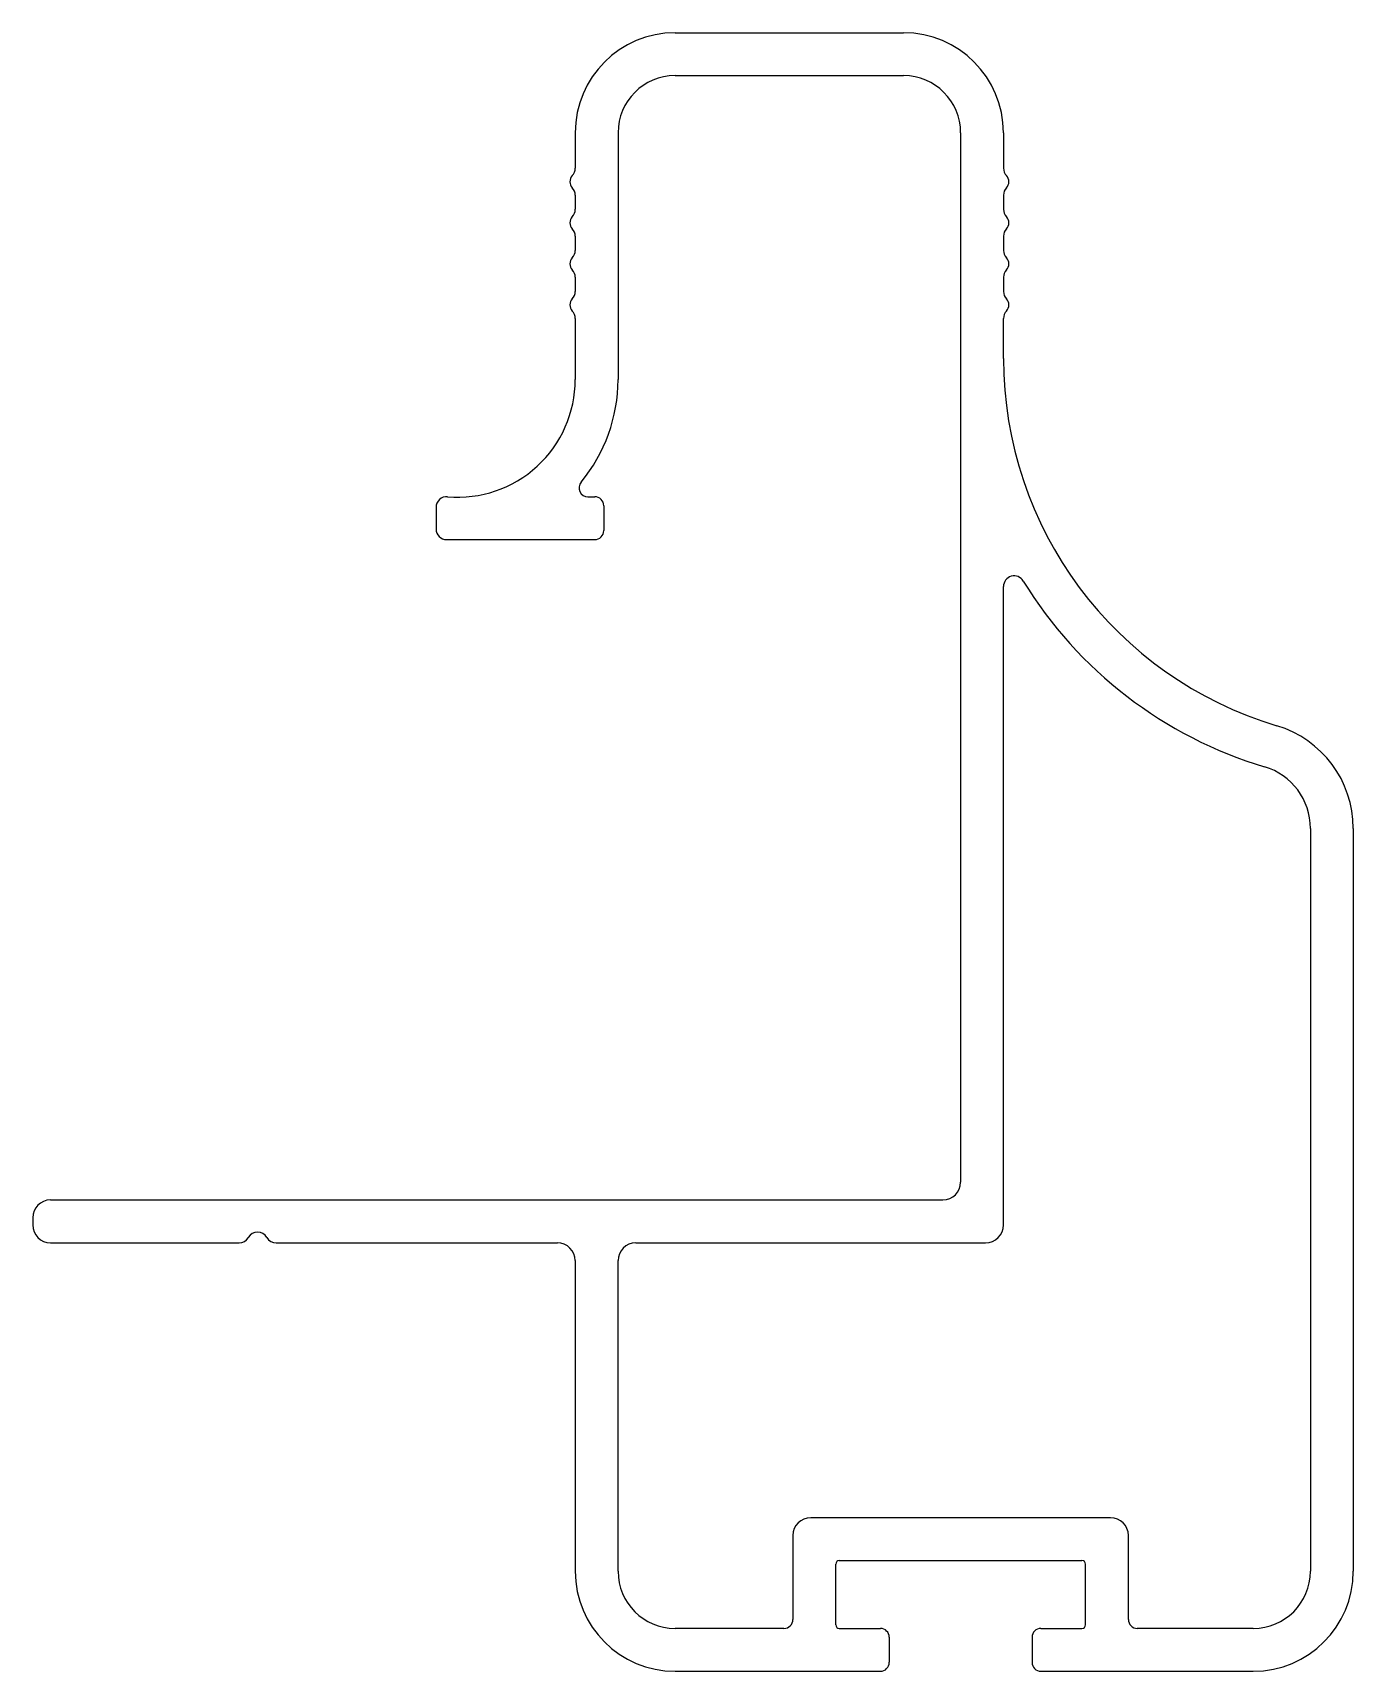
# Model space of a CAD drawing. Extents: x 2468.8 to 2505.8, y 1712.5 to 1758.4.
import ezdxf

# ---------------------------------------------------------------- set-up
doc = ezdxf.new("R2010")
doc.units = 0
doc.layers.get('0').update_dxf_attribs({"linetype": 'CONTINUOUS'})

msp = doc.modelspace()

# ---------------------------------------------------------------- linework, layer by layer
at = {"color": 0}
for p, q in [((2486.769, 1758.413), (2493.169, 1758.413)), ((2486.769, 1757.213), (2493.169, 1757.213)), ((2483.969, 1755.613), (2483.969, 1754.617)), ((2485.169, 1755.613), (2485.169, 1748.695)), ((2494.769, 1755.613), (2494.769, 1726.215)), ((2495.969, 1755.613), (2495.969, 1754.617)), ((2483.969, 1753.862), (2483.969, 1753.467)), ((2495.969, 1753.862), (2495.969, 1753.467)), ((2483.969, 1752.712), (2483.969, 1752.317)), ((2495.969, 1752.712), (2495.969, 1752.317)), ((2483.969, 1751.562), (2483.969, 1751.167)), ((2495.969, 1751.562), (2495.969, 1751.167)), ((2483.969, 1750.412), (2483.969, 1748.695)), ((2495.969, 1749.287), (2495.969, 1750.412)), ((2484.325, 1745.415), (2484.519, 1745.415)), ((2484.769, 1745.165), (2484.769, 1744.465)), ((2480.069, 1745.115), (2480.069, 1744.515)), ((2480.369, 1744.215), (2484.519, 1744.215)), ((2495.969, 1725.015), (2495.969, 1742.898)), ((2504.569, 1736.126), (2504.569, 1715.313)), ((2505.769, 1736.126), (2505.769, 1715.313)), ((2469.269, 1725.715), (2494.269, 1725.715)), ((2468.769, 1725.215), (2468.769, 1725.015)), ((2469.269, 1724.515), (2474.55, 1724.515)), ((2475.589, 1724.515), (2483.469, 1724.515)), ((2485.669, 1724.515), (2495.469, 1724.515)), ((2483.969, 1724.015), (2483.969, 1715.313)), ((2485.169, 1715.313), (2485.169, 1724.015)), ((2498.969, 1716.813), (2490.569, 1716.813)), ((2490.069, 1716.313), (2490.069, 1713.963)), ((2499.469, 1713.963), (2499.469, 1716.313)), ((2491.269, 1713.813), (2491.269, 1715.513)), ((2491.369, 1715.613), (2498.169, 1715.613)), ((2498.269, 1713.813), (2498.269, 1715.513)), ((2489.819, 1713.713), (2486.769, 1713.713)), ((2491.369, 1713.713), (2492.519, 1713.713)), ((2492.769, 1713.463), (2492.769, 1712.763)), ((2496.769, 1713.463), (2496.769, 1712.763)), ((2497.019, 1713.713), (2498.169, 1713.713)), ((2502.969, 1713.713), (2499.719, 1713.713)), ((2486.769, 1712.513), (2492.519, 1712.513)), ((2497.019, 1712.513), (2502.969, 1712.513))]:
    msp.add_line(p, q, dxfattribs=at)
for centre, radius, start, end in [((2486.769, 1755.613), 2.8, 90, 180), ((2493.169, 1755.613), 2.8, 0, 90), ((2486.769, 1755.613), 1.6, 90, 180), ((2493.169, 1755.613), 1.6, 0, 90), ((2484.069, 1754.24), 0.25, 136.6582, 223.3418), ((2483.669, 1754.617), 0.3, 316.6582, 0), ((2496.269, 1754.617), 0.3, 180, 223.3418), ((2495.869, 1754.24), 0.25, 316.6582, 43.3418), ((2483.669, 1753.862), 0.3, 0, 43.3418), ((2496.269, 1753.862), 0.3, 136.6582, 180), ((2483.669, 1753.467), 0.3, 316.6582, 0), ((2496.269, 1753.467), 0.3, 180, 223.3418), ((2484.069, 1753.09), 0.25, 136.6582, 223.3418), ((2495.869, 1753.09), 0.25, 316.6582, 43.3418), ((2483.669, 1752.712), 0.3, 0, 43.3418), ((2496.269, 1752.712), 0.3, 136.6582, 180), ((2484.069, 1751.94), 0.25, 136.6582, 223.3418), ((2483.669, 1752.317), 0.3, 316.6582, 0), ((2496.269, 1752.317), 0.3, 180, 223.3418), ((2495.869, 1751.94), 0.25, 316.6582, 43.3418), ((2483.669, 1751.562), 0.3, 0, 43.3418), ((2496.269, 1751.562), 0.3, 136.6582, 180), ((2483.669, 1751.167), 0.3, 316.6582, 0), ((2496.269, 1751.167), 0.3, 180, 223.3418), ((2484.069, 1750.79), 0.25, 136.6582, 223.3418), ((2495.869, 1750.79), 0.25, 316.6582, 43.3418), ((2483.669, 1750.412), 0.3, 0, 43.3418), ((2496.269, 1750.412), 0.3, 136.6582, 180), ((2506.707, 1749.287), 10.738, 180, 253.3432), ((2480.676, 1748.695), 3.293, 265.1052, 0), ((2480.676, 1748.695), 4.493, 320.2943, 360), ((2484.325, 1745.665), 0.25, 140.2943, 270), ((2480.369, 1745.115), 0.3, 85.1052, 180), ((2484.519, 1745.165), 0.25, 0, 90), ((2480.369, 1744.515), 0.3, 180, 270), ((2484.519, 1744.465), 0.25, 270, 360), ((2496.269, 1742.898), 0.3, 31.4699, 180), ((2506.707, 1749.287), 11.938, 211.4699, 253.3432), ((2502.769, 1736.126), 3, 0, 73.3432), ((2502.769, 1736.126), 1.8, 0, 73.3432), ((2494.269, 1726.215), 0.5, 270, 0), ((2469.269, 1725.215), 0.5, 90, 180), ((2469.269, 1725.015), 0.5, 180, 270), ((2495.469, 1725.015), 0.5, 270, 0), ((2474.55, 1724.815), 0.3, 270, 330), ((2475.069, 1724.515), 0.3, 30, 150), ((2475.589, 1724.815), 0.3, 210, 270), ((2483.469, 1724.015), 0.5, 0, 90), ((2485.669, 1724.015), 0.5, 90, 180), ((2490.569, 1716.313), 0.5, 90, 180), ((2498.969, 1716.313), 0.5, 0, 90), ((2486.769, 1715.313), 2.8, 180, 270), ((2486.769, 1715.313), 1.6, 180, 270), ((2491.369, 1715.513), 0.1, 90, 180), ((2498.169, 1715.513), 0.1, 0, 90), ((2502.969, 1715.313), 1.6, 270, 360), ((2502.969, 1715.313), 2.8, 270, 360), ((2489.819, 1713.963), 0.25, 270, 360), ((2499.719, 1713.963), 0.25, 180, 270), ((2491.369, 1713.813), 0.1, 180, 270), ((2492.519, 1713.463), 0.25, 0, 90), ((2497.019, 1713.463), 0.25, 90, 180), ((2498.169, 1713.813), 0.1, 270, 360), ((2492.519, 1712.763), 0.25, 270, 360), ((2497.019, 1712.763), 0.25, 180, 270)]:
    msp.add_arc(centre, radius, start, end, dxfattribs=at)

doc.saveas('drawing.dxf')
